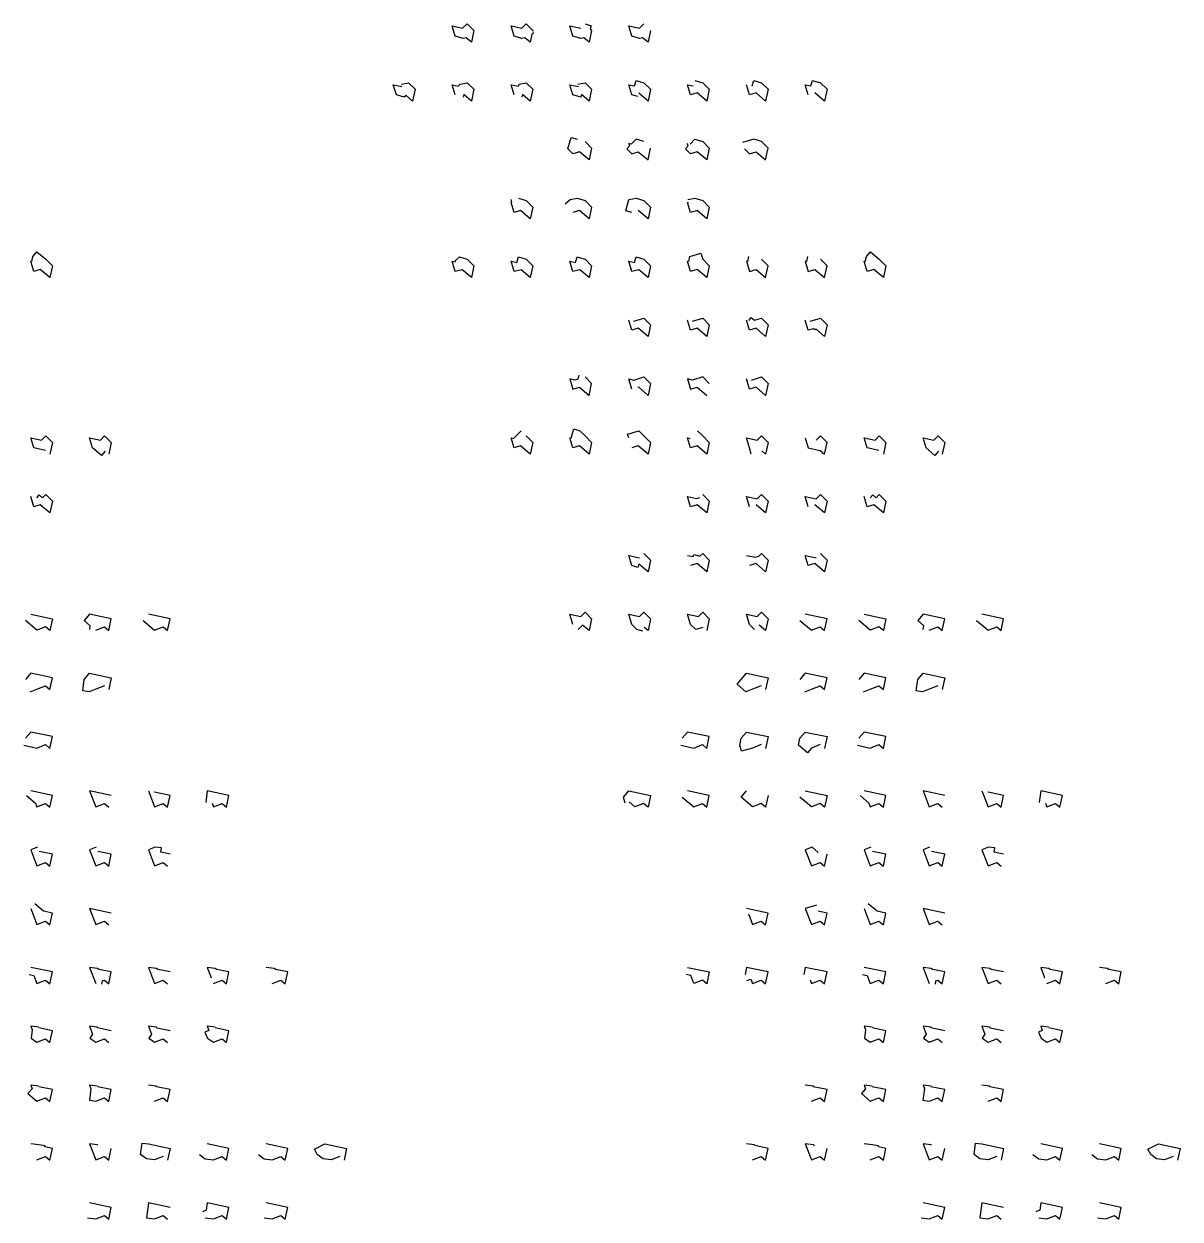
# Model space of a CAD drawing. Header units: inches. Extents: x -12292079.407 to -12292079.373, y 116895049.277 to 116895049.734.
# Drawn here: x -12292079.38648 to -12292079.37275, y 116895049.53574 to 116895049.54994 of the extents above; entities that cross this region are included whole.
import ezdxf

# ---------------------------------------------------------------- set-up
doc = ezdxf.new("R2010")
doc.units = ezdxf.units.IN
doc.header["$MEASUREMENT"] = 0

msp = doc.modelspace()

# ---------------------------------------------------------------- linework, layer by layer
at = {"color": 221}
msp.add_lwpolyline([(-12292079.381275, 116895049.549892), (-12292079.381218, 116895049.549941), (-12292079.38114, 116895049.549863), (-12292079.381169, 116895049.549723), (-12292079.381233, 116895049.549777), (-12292079.381269, 116895049.549769), (-12292079.381362, 116895049.549797), (-12292079.381398, 116895049.549917), (-12292079.381275, 116895049.549892)], dxfattribs=at)
at = {"color": 222}
msp.add_lwpolyline([(-12292079.380429, 116895049.549836), (-12292079.38045, 116895049.549818), (-12292079.38047, 116895049.549723), (-12292079.380534, 116895049.549777), (-12292079.38057, 116895049.549769), (-12292079.380663, 116895049.549797), (-12292079.380699, 116895049.549917), (-12292079.38057, 116895049.54989), (-12292079.380519, 116895049.549941), (-12292079.380441, 116895049.549863), (-12292079.380443, 116895049.549852)], close=True, dxfattribs=at)
at = {"color": 223}
msp.add_lwpolyline([(-12292079.37982, 116895049.549941), (-12292079.379748, 116895049.54992), (-12292079.37976, 116895049.549881), (-12292079.379742, 116895049.549863), (-12292079.379771, 116895049.549723), (-12292079.379835, 116895049.549777), (-12292079.379871, 116895049.549769), (-12292079.379964, 116895049.549797), (-12292079.38, 116895049.549917), (-12292079.379871, 116895049.54989)], close=True, dxfattribs=at)
at = {"color": 101}
msp.add_lwpolyline([(-12292079.379043, 116895049.549863), (-12292079.379072, 116895049.549723), (-12292079.379136, 116895049.549777), (-12292079.379172, 116895049.549769), (-12292079.379265, 116895049.549797), (-12292079.379301, 116895049.549917), (-12292079.379172, 116895049.54989), (-12292079.379121, 116895049.549941)], close=True, dxfattribs=at)
at = {"color": 224}
msp.add_lwpolyline([(-12292079.382, 116895049.549224), (-12292079.381917, 116895049.549242), (-12292079.381839, 116895049.549164), (-12292079.381868, 116895049.549024), (-12292079.381945, 116895049.54909), (-12292079.381968, 116895049.549071), (-12292079.382061, 116895049.549098), (-12292079.382097, 116895049.549218), (-12292079.381995, 116895049.549197)], close=True, dxfattribs=at)
at = {"color": 225}
msp.add_lwpolyline([(-12292079.381362, 116895049.549098), (-12292079.381398, 116895049.549218), (-12292079.381326, 116895049.549203), (-12292079.381302, 116895049.549224), (-12292079.381218, 116895049.549242), (-12292079.38114, 116895049.549164), (-12292079.381169, 116895049.549024), (-12292079.38126, 116895049.549101), (-12292079.381269, 116895049.549071)], close=True, dxfattribs=at)
at = {"color": 226}
msp.add_lwpolyline([(-12292079.380663, 116895049.549098), (-12292079.380699, 116895049.549218), (-12292079.38061, 116895049.5492), (-12292079.380603, 116895049.549224), (-12292079.380519, 116895049.549242), (-12292079.380441, 116895049.549164), (-12292079.38047, 116895049.549024), (-12292079.380561, 116895049.549101), (-12292079.38057, 116895049.549071)], close=True, dxfattribs=at)
at = {"color": 100}
msp.add_lwpolyline([(-12292079.379904, 116895049.549224), (-12292079.37982, 116895049.549242), (-12292079.379742, 116895049.549164), (-12292079.379771, 116895049.549024), (-12292079.379862, 116895049.549101), (-12292079.379871, 116895049.549071), (-12292079.379964, 116895049.549098), (-12292079.38, 116895049.549218), (-12292079.379898, 116895049.549197)], close=True, dxfattribs=at)
at = {"color": 227}
msp.add_lwpolyline([(-12292079.379193, 116895049.549077), (-12292079.379265, 116895049.549098), (-12292079.379301, 116895049.549218), (-12292079.379234, 116895049.549204), (-12292079.379214, 116895049.549269), (-12292079.379121, 116895049.549242), (-12292079.379043, 116895049.549164), (-12292079.379072, 116895049.549024), (-12292079.379181, 116895049.549117)], close=True, dxfattribs=at)
at = {"color": 42}
for points in [[(-12292079.378515, 116895049.549269), (-12292079.378422, 116895049.549242), (-12292079.378344, 116895049.549164), (-12292079.378373, 116895049.549024), (-12292079.378488, 116895049.549121), (-12292079.378566, 116895049.549098), (-12292079.378602, 116895049.549218), (-12292079.378535, 116895049.549204)], [(-12292079.377836, 116895049.549204), (-12292079.377816, 116895049.549269), (-12292079.377723, 116895049.549242), (-12292079.377645, 116895049.549164), (-12292079.377675, 116895049.549024), (-12292079.377789, 116895049.549121), (-12292079.377867, 116895049.549098), (-12292079.377903, 116895049.549218)], [(-12292079.377168, 116895049.549098), (-12292079.377204, 116895049.549218), (-12292079.377137, 116895049.549204), (-12292079.377118, 116895049.549269), (-12292079.377024, 116895049.549242), (-12292079.376946, 116895049.549164), (-12292079.376976, 116895049.549024), (-12292079.37709, 116895049.549121)]]:
    msp.add_lwpolyline(points, close=True, dxfattribs=at)
at = {"color": 228}
msp.add_lwpolyline([(-12292079.37982, 116895049.548543), (-12292079.379742, 116895049.548465), (-12292079.379771, 116895049.548325), (-12292079.379886, 116895049.548422), (-12292079.379964, 116895049.548399), (-12292079.380024, 116895049.548459), (-12292079.379985, 116895049.548592), (-12292079.379913, 116895049.54857)], close=True, dxfattribs=at)
at = {"color": 99}
for points in [[(-12292079.379121, 116895049.548543), (-12292079.379214, 116895049.54857), (-12292079.379271, 116895049.548513), (-12292079.379301, 116895049.548519), (-12292079.379293, 116895049.548492), (-12292079.379325, 116895049.548459), (-12292079.379265, 116895049.548399), (-12292079.379187, 116895049.548422), (-12292079.379072, 116895049.548325), (-12292079.379043, 116895049.548465)], [(-12292079.378573, 116895049.548513), (-12292079.378515, 116895049.54857), (-12292079.378422, 116895049.548543), (-12292079.378344, 116895049.548465), (-12292079.378373, 116895049.548325), (-12292079.378488, 116895049.548422), (-12292079.378566, 116895049.548399), (-12292079.378626, 116895049.548459), (-12292079.378594, 116895049.548492), (-12292079.378602, 116895049.548519)]]:
    msp.add_lwpolyline(points, close=True, dxfattribs=at)
at = {"color": 229}
msp.add_lwpolyline([(-12292079.377927, 116895049.548459), (-12292079.377867, 116895049.548399), (-12292079.377789, 116895049.548422), (-12292079.377675, 116895049.548325), (-12292079.377645, 116895049.548465), (-12292079.377723, 116895049.548543), (-12292079.377816, 116895049.54857), (-12292079.377949, 116895049.548531)], close=True, dxfattribs=at)
at = {"color": 98}
for points in [[(-12292079.380612, 116895049.547872), (-12292079.380519, 116895049.547844), (-12292079.380441, 116895049.547766), (-12292079.38047, 116895049.547626), (-12292079.380585, 116895049.547723), (-12292079.380663, 116895049.5477), (-12292079.380699, 116895049.54782), (-12292079.380688, 116895049.547818), (-12292079.380696, 116895049.547854)], [(-12292079.378599, 116895049.547854), (-12292079.378515, 116895049.547872), (-12292079.378422, 116895049.547844), (-12292079.378344, 116895049.547766), (-12292079.378373, 116895049.547626), (-12292079.378488, 116895049.547723), (-12292079.378566, 116895049.5477), (-12292079.378602, 116895049.54782), (-12292079.378591, 116895049.547818)]]:
    msp.add_lwpolyline(points, close=True, dxfattribs=at)
at = {"color": 230}
msp.add_lwpolyline([(-12292079.380054, 116895049.547805), (-12292079.379997, 116895049.547854), (-12292079.379913, 116895049.547872), (-12292079.37982, 116895049.547844), (-12292079.379742, 116895049.547766), (-12292079.379771, 116895049.547626), (-12292079.379886, 116895049.547723), (-12292079.379964, 116895049.5477)], close=True, dxfattribs=at)
at = {"color": 231}
msp.add_lwpolyline([(-12292079.379265, 116895049.5477), (-12292079.379337, 116895049.547721), (-12292079.379298, 116895049.547854), (-12292079.379214, 116895049.547872), (-12292079.379121, 116895049.547844), (-12292079.379043, 116895049.547766), (-12292079.379072, 116895049.547626), (-12292079.379187, 116895049.547723)], close=True, dxfattribs=at)
for points in [[(-12292079.386391, 116895049.547119), (-12292079.386378, 116895049.547178), (-12292079.38633, 116895049.547235), (-12292079.386224, 116895049.547145), (-12292079.386146, 116895049.547067), (-12292079.386176, 116895049.546927), (-12292079.38629, 116895049.547024), (-12292079.386368, 116895049.547001), (-12292079.386404, 116895049.547121)], [(-12292079.386228, 116895049.544875), (-12292079.386368, 116895049.544904), (-12292079.386404, 116895049.545025), (-12292079.386275, 116895049.544998), (-12292079.386224, 116895049.545048), (-12292079.386146, 116895049.54497), (-12292079.386176, 116895049.544831)], [(-12292079.38552, 116895049.544867), (-12292079.385564, 116895049.544815), (-12292079.385669, 116895049.544904), (-12292079.385705, 116895049.545025), (-12292079.385576, 116895049.544998), (-12292079.385526, 116895049.545048), (-12292079.385447, 116895049.54497), (-12292079.385477, 116895049.544831)], [(-12292079.386332, 116895049.544311), (-12292079.386302, 116895049.544346), (-12292079.386262, 116895049.544312), (-12292079.386224, 116895049.54435), (-12292079.386146, 116895049.544272), (-12292079.386176, 116895049.544132), (-12292079.38629, 116895049.544229), (-12292079.386368, 116895049.544205), (-12292079.386404, 116895049.544326)], [(-12292079.386404, 116895049.542928), (-12292079.386146, 116895049.542874), (-12292079.386176, 116895049.542734), (-12292079.386228, 116895049.542778), (-12292079.386331, 116895049.542738), (-12292079.386467, 116895049.542854)], [(-12292079.385632, 116895049.542738), (-12292079.385529, 116895049.542778), (-12292079.385477, 116895049.542734), (-12292079.385447, 116895049.542874), (-12292079.385705, 116895049.542928), (-12292079.385768, 116895049.542854), (-12292079.3857, 116895049.542796), (-12292079.385706, 116895049.542748)], [(-12292079.385069, 116895049.542854), (-12292079.384933, 116895049.542738), (-12292079.38483, 116895049.542778), (-12292079.384778, 116895049.542734), (-12292079.384748, 116895049.542874), (-12292079.385006, 116895049.542928)], [(-12292079.38641, 116895049.542008), (-12292079.386331, 116895049.542039), (-12292079.386228, 116895049.542079), (-12292079.386176, 116895049.542035), (-12292079.386146, 116895049.542175), (-12292079.386404, 116895049.542229), (-12292079.386467, 116895049.542155)], [(-12292079.385529, 116895049.542079), (-12292079.385632, 116895049.542039), (-12292079.385711, 116895049.542008), (-12292079.385786, 116895049.542018), (-12292079.385768, 116895049.542155), (-12292079.385705, 116895049.542229), (-12292079.385447, 116895049.542175), (-12292079.385477, 116895049.542035)], [(-12292079.386484, 116895049.541372), (-12292079.386331, 116895049.54134), (-12292079.386228, 116895049.54138), (-12292079.386176, 116895049.541336), (-12292079.386146, 116895049.541476), (-12292079.386404, 116895049.54153), (-12292079.386467, 116895049.541456)], [(-12292079.386453, 116895049.540774), (-12292079.386347, 116895049.540684), (-12292079.386331, 116895049.540641), (-12292079.386228, 116895049.540681), (-12292079.386176, 116895049.540637), (-12292079.386146, 116895049.540777), (-12292079.386404, 116895049.540831)], [(-12292079.385447, 116895049.540777), (-12292079.385705, 116895049.540831), (-12292079.385632, 116895049.540641), (-12292079.385529, 116895049.540681), (-12292079.385477, 116895049.540637)], [(-12292079.385006, 116895049.540831), (-12292079.384933, 116895049.540641), (-12292079.38483, 116895049.540681), (-12292079.384778, 116895049.540637), (-12292079.384748, 116895049.540777), (-12292079.384933, 116895049.540816), (-12292079.384932, 116895049.540821)], [(-12292079.38425, 116895049.540684), (-12292079.384234, 116895049.540641), (-12292079.384131, 116895049.540681), (-12292079.384079, 116895049.540637), (-12292079.384049, 116895049.540777), (-12292079.384307, 116895049.540831), (-12292079.384325, 116895049.540694)], [(-12292079.386324, 116895049.540163), (-12292079.386404, 116895049.540132), (-12292079.386331, 116895049.539942), (-12292079.386228, 116895049.539982), (-12292079.386176, 116895049.539938), (-12292079.386146, 116895049.540078), (-12292079.386304, 116895049.540111)], [(-12292079.385626, 116895049.540163), (-12292079.385705, 116895049.540132), (-12292079.385632, 116895049.539942), (-12292079.385529, 116895049.539982), (-12292079.385477, 116895049.539938), (-12292079.385447, 116895049.540078), (-12292079.385605, 116895049.540111)], [(-12292079.384748, 116895049.540078), (-12292079.384859, 116895049.540101), (-12292079.384852, 116895049.540153), (-12292079.384927, 116895049.540163), (-12292079.385006, 116895049.540132), (-12292079.384933, 116895049.539942), (-12292079.38483, 116895049.539982), (-12292079.384778, 116895049.539938)], [(-12292079.386404, 116895049.539433), (-12292079.386331, 116895049.539243), (-12292079.386228, 116895049.539283), (-12292079.386176, 116895049.539239), (-12292079.386146, 116895049.539379), (-12292079.38625, 116895049.539401), (-12292079.386355, 116895049.53949)], [(-12292079.385447, 116895049.539379), (-12292079.385705, 116895049.539433), (-12292079.385632, 116895049.539243), (-12292079.385529, 116895049.539283), (-12292079.385477, 116895049.539239)], [(-12292079.386422, 116895049.538651), (-12292079.386367, 116895049.538639), (-12292079.386331, 116895049.538544), (-12292079.386228, 116895049.538584), (-12292079.386176, 116895049.53854), (-12292079.386146, 116895049.53868), (-12292079.386404, 116895049.538734)], [(-12292079.385557, 116895049.538535), (-12292079.385552, 116895049.538575), (-12292079.385529, 116895049.538584), (-12292079.385477, 116895049.53854), (-12292079.385447, 116895049.53868), (-12292079.385593, 116895049.538711), (-12292079.385609, 116895049.538722), (-12292079.385705, 116895049.538734), (-12292079.385632, 116895049.538544)], [(-12292079.384748, 116895049.53868), (-12292079.384895, 116895049.538711), (-12292079.38491, 116895049.538722), (-12292079.385006, 116895049.538734), (-12292079.384933, 116895049.538544), (-12292079.38483, 116895049.538584), (-12292079.384778, 116895049.53854)], [(-12292079.384234, 116895049.538544), (-12292079.384131, 116895049.538584), (-12292079.384079, 116895049.53854), (-12292079.384049, 116895049.53868), (-12292079.384196, 116895049.538711), (-12292079.384211, 116895049.538722), (-12292079.384307, 116895049.538734), (-12292079.384261, 116895049.538615), (-12292079.384266, 116895049.538612)], [(-12292079.383535, 116895049.538544), (-12292079.383432, 116895049.538584), (-12292079.38338, 116895049.53854), (-12292079.38335, 116895049.53868), (-12292079.383497, 116895049.538711), (-12292079.383512, 116895049.538722), (-12292079.383608, 116895049.538734)], [(-12292079.386308, 116895049.538023), (-12292079.386404, 116895049.538035), (-12292079.386387, 116895049.537992), (-12292079.3864, 116895049.537895), (-12292079.386331, 116895049.537846), (-12292079.386228, 116895049.537885), (-12292079.386176, 116895049.537841), (-12292079.386146, 116895049.537981), (-12292079.386309, 116895049.538015)], [(-12292079.385447, 116895049.537981), (-12292079.38561, 116895049.538015), (-12292079.385609, 116895049.538023), (-12292079.385705, 116895049.538035), (-12292079.385668, 116895049.53794), (-12292079.385701, 116895049.537895), (-12292079.385632, 116895049.537846), (-12292079.385529, 116895049.537885), (-12292079.385477, 116895049.537841)], [(-12292079.384748, 116895049.537981), (-12292079.384906, 116895049.538014), (-12292079.38491, 116895049.538023), (-12292079.385006, 116895049.538035), (-12292079.384969, 116895049.53794), (-12292079.385002, 116895049.537895), (-12292079.384933, 116895049.537846), (-12292079.38483, 116895049.537885), (-12292079.384778, 116895049.537841)], [(-12292079.384211, 116895049.538023), (-12292079.384307, 116895049.538035), (-12292079.384288, 116895049.537986), (-12292079.384335, 116895049.537963), (-12292079.384303, 116895049.537895), (-12292079.384234, 116895049.537846), (-12292079.384131, 116895049.537885), (-12292079.384079, 116895049.537841), (-12292079.384049, 116895049.537981), (-12292079.384212, 116895049.538015)], [(-12292079.386308, 116895049.537324), (-12292079.386404, 116895049.537336), (-12292079.386387, 116895049.537293), (-12292079.386436, 116895049.537236), (-12292079.386331, 116895049.537147), (-12292079.386228, 116895049.537186), (-12292079.386176, 116895049.537142), (-12292079.386146, 116895049.537282), (-12292079.386309, 116895049.537316)], [(-12292079.385609, 116895049.537324), (-12292079.385705, 116895049.537336), (-12292079.385688, 116895049.537293), (-12292079.385706, 116895049.537156), (-12292079.385632, 116895049.537147), (-12292079.385529, 116895049.537186), (-12292079.385477, 116895049.537142), (-12292079.385447, 116895049.537282), (-12292079.38561, 116895049.537316)], [(-12292079.384933, 116895049.537147), (-12292079.38483, 116895049.537186), (-12292079.384778, 116895049.537142), (-12292079.384748, 116895049.537282), (-12292079.384911, 116895049.537316), (-12292079.38491, 116895049.537324), (-12292079.385006, 116895049.537336)], [(-12292079.38483, 116895049.536488), (-12292079.384933, 116895049.536448), (-12292079.385029, 116895049.53646), (-12292079.385098, 116895049.53651), (-12292079.385081, 116895049.536647), (-12292079.385006, 116895049.536637), (-12292079.384748, 116895049.536583), (-12292079.384778, 116895049.536443)], [(-12292079.386331, 116895049.536448), (-12292079.386228, 116895049.536488), (-12292079.386176, 116895049.536443), (-12292079.386146, 116895049.536583), (-12292079.386235, 116895049.536602), (-12292079.386233, 116895049.536615), (-12292079.386308, 116895049.536625), (-12292079.386404, 116895049.536637)], [(-12292079.385605, 116895049.536617), (-12292079.385609, 116895049.536625), (-12292079.385705, 116895049.536637), (-12292079.385632, 116895049.536448), (-12292079.385529, 116895049.536488), (-12292079.385477, 116895049.536443), (-12292079.385447, 116895049.536583)], [(-12292079.384399, 116895049.53651), (-12292079.38433, 116895049.53646), (-12292079.384234, 116895049.536448), (-12292079.384131, 116895049.536488), (-12292079.384079, 116895049.536443), (-12292079.384049, 116895049.536583), (-12292079.384307, 116895049.536637)], [(-12292079.3837, 116895049.53651), (-12292079.383631, 116895049.53646), (-12292079.383535, 116895049.536448), (-12292079.383432, 116895049.536488), (-12292079.38338, 116895049.536443), (-12292079.38335, 116895049.536583), (-12292079.383608, 116895049.536637)], [(-12292079.382733, 116895049.536488), (-12292079.382836, 116895049.536448), (-12292079.382932, 116895049.53646), (-12292079.383001, 116895049.53651), (-12292079.383034, 116895049.536577), (-12292079.382909, 116895049.536637), (-12292079.382652, 116895049.536583), (-12292079.382681, 116895049.536443)], [(-12292079.385728, 116895049.535761), (-12292079.385632, 116895049.535749), (-12292079.385529, 116895049.535789), (-12292079.385477, 116895049.535744), (-12292079.385447, 116895049.535884), (-12292079.385705, 116895049.535939)], [(-12292079.384748, 116895049.535884), (-12292079.385006, 116895049.535939), (-12292079.385029, 116895049.535761), (-12292079.384933, 116895049.535749), (-12292079.38483, 116895049.535789), (-12292079.384778, 116895049.535744)], [(-12292079.38433, 116895049.535761), (-12292079.384234, 116895049.535749), (-12292079.384131, 116895049.535789), (-12292079.384079, 116895049.535744), (-12292079.384049, 116895049.535884), (-12292079.384307, 116895049.535939), (-12292079.384319, 116895049.53585), (-12292079.384363, 116895049.535829)], [(-12292079.383631, 116895049.535761), (-12292079.383535, 116895049.535749), (-12292079.383432, 116895049.535789), (-12292079.38338, 116895049.535744), (-12292079.38335, 116895049.535884), (-12292079.383608, 116895049.535939)]]:
    msp.add_lwpolyline(points, close=True)
at = {"color": 232}
msp.add_lwpolyline([(-12292079.381278, 116895049.547019), (-12292079.381362, 116895049.547001), (-12292079.381398, 116895049.547121), (-12292079.381359, 116895049.547113), (-12292079.381368, 116895049.547124), (-12292079.381311, 116895049.547173), (-12292079.381218, 116895049.547145), (-12292079.38114, 116895049.547067), (-12292079.381169, 116895049.546927), (-12292079.381278, 116895049.54702)], dxfattribs=at)
at = {"color": 97}
for points in [[(-12292079.380579, 116895049.547019), (-12292079.380663, 116895049.547001), (-12292079.380699, 116895049.547121), (-12292079.380631, 116895049.547107), (-12292079.380612, 116895049.547173), (-12292079.380519, 116895049.547145), (-12292079.380441, 116895049.547067), (-12292079.38047, 116895049.546927), (-12292079.380579, 116895049.54702)], [(-12292079.37988, 116895049.547019), (-12292079.379964, 116895049.547001), (-12292079.38, 116895049.547121), (-12292079.379933, 116895049.547107), (-12292079.379913, 116895049.547173), (-12292079.37982, 116895049.547145), (-12292079.379742, 116895049.547067), (-12292079.379771, 116895049.546927), (-12292079.37988, 116895049.54702)], [(-12292079.379181, 116895049.547019), (-12292079.379265, 116895049.547001), (-12292079.379301, 116895049.547121), (-12292079.379234, 116895049.547107), (-12292079.379214, 116895049.547173), (-12292079.379121, 116895049.547145), (-12292079.379043, 116895049.547067), (-12292079.379072, 116895049.546927), (-12292079.379181, 116895049.54702)]]:
    msp.add_lwpolyline(points, dxfattribs=at)
at = {"color": 233}
msp.add_lwpolyline([(-12292079.378589, 116895049.547119), (-12292079.378576, 116895049.547178), (-12292079.378444, 116895049.547217), (-12292079.378422, 116895049.547145), (-12292079.378344, 116895049.547067), (-12292079.378373, 116895049.546927), (-12292079.378488, 116895049.547024), (-12292079.378566, 116895049.547001), (-12292079.378602, 116895049.547121)], close=True, dxfattribs=at)
at = {"color": 96}
for points in [[(-12292079.377877, 116895049.547178), (-12292079.37789, 116895049.547119), (-12292079.377903, 116895049.547121), (-12292079.377867, 116895049.547001), (-12292079.377789, 116895049.547024), (-12292079.377675, 116895049.546927), (-12292079.377645, 116895049.547067), (-12292079.377723, 116895049.547145)], [(-12292079.377178, 116895049.547178), (-12292079.377191, 116895049.547119), (-12292079.377204, 116895049.547121), (-12292079.377168, 116895049.547001), (-12292079.37709, 116895049.547024), (-12292079.376976, 116895049.546927), (-12292079.376946, 116895049.547067), (-12292079.377024, 116895049.547145)]]:
    msp.add_lwpolyline(points, close=True, dxfattribs=at)
at = {"color": 234}
msp.add_lwpolyline([(-12292079.376492, 116895049.547119), (-12292079.376479, 116895049.547178), (-12292079.376431, 116895049.547235), (-12292079.376325, 116895049.547145), (-12292079.376247, 116895049.547067), (-12292079.376277, 116895049.546927), (-12292079.376391, 116895049.547024), (-12292079.376469, 116895049.547001), (-12292079.376505, 116895049.547121)], close=True, dxfattribs=at)
at = {"color": 43}
for points in [[(-12292079.379242, 116895049.54641), (-12292079.379121, 116895049.546446), (-12292079.379043, 116895049.546368), (-12292079.379072, 116895049.546228), (-12292079.379187, 116895049.546326), (-12292079.379265, 116895049.546302), (-12292079.379301, 116895049.546423)], [(-12292079.378543, 116895049.54641), (-12292079.378422, 116895049.546446), (-12292079.378344, 116895049.546368), (-12292079.378373, 116895049.546228), (-12292079.378488, 116895049.546326), (-12292079.378566, 116895049.546302), (-12292079.378602, 116895049.546423)], [(-12292079.378344, 116895049.545669), (-12292079.378422, 116895049.545747), (-12292079.378543, 116895049.545711), (-12292079.378602, 116895049.545724), (-12292079.378566, 116895049.545603), (-12292079.378488, 116895049.545627), (-12292079.378373, 116895049.545529)], [(-12292079.377844, 116895049.545711), (-12292079.377723, 116895049.545747), (-12292079.377645, 116895049.545669), (-12292079.377675, 116895049.545529), (-12292079.377789, 116895049.545627), (-12292079.377867, 116895049.545603), (-12292079.377903, 116895049.545724)]]:
    msp.add_lwpolyline(points, close=True, dxfattribs=at)
at = {"color": 235}
msp.add_lwpolyline([(-12292079.377876, 116895049.546417), (-12292079.377846, 116895049.546452), (-12292079.377809, 116895049.546421), (-12292079.377723, 116895049.546446), (-12292079.377645, 116895049.546368), (-12292079.377675, 116895049.546228), (-12292079.377789, 116895049.546326), (-12292079.377867, 116895049.546302), (-12292079.377903, 116895049.546423)], close=True, dxfattribs=at)
at = {"color": 236}
msp.add_lwpolyline([(-12292079.377145, 116895049.54641), (-12292079.377024, 116895049.546446), (-12292079.376946, 116895049.546368), (-12292079.376976, 116895049.546228), (-12292079.37708, 116895049.546318), (-12292079.377091, 116895049.546306), (-12292079.377108, 116895049.54632), (-12292079.377168, 116895049.546302), (-12292079.377204, 116895049.546423)], close=True, dxfattribs=at)
at = {"color": 237}
msp.add_lwpolyline([(-12292079.379892, 116895049.545769), (-12292079.379906, 116895049.545722), (-12292079.379941, 116895049.545711), (-12292079.38, 116895049.545724), (-12292079.379964, 116895049.545603), (-12292079.379886, 116895049.545627), (-12292079.379771, 116895049.545529), (-12292079.379742, 116895049.545669), (-12292079.37982, 116895049.545747)], close=True, dxfattribs=at)
at = {"color": 238}
msp.add_lwpolyline([(-12292079.379265, 116895049.545603), (-12292079.379301, 116895049.545724), (-12292079.379242, 116895049.545711), (-12292079.379121, 116895049.545747), (-12292079.379043, 116895049.545669), (-12292079.379072, 116895049.545529), (-12292079.379179, 116895049.545621), (-12292079.379193, 116895049.545625)], close=True, dxfattribs=at)
at = {"color": 95}
for points in [[(-12292079.380519, 116895049.545048), (-12292079.380441, 116895049.54497), (-12292079.38047, 116895049.544831), (-12292079.380585, 116895049.544928), (-12292079.380663, 116895049.544904), (-12292079.380699, 116895049.545025), (-12292079.380669, 116895049.545018), (-12292079.38058, 116895049.545109)], [(-12292079.378483, 116895049.545109), (-12292079.378422, 116895049.545048), (-12292079.378344, 116895049.54497), (-12292079.378373, 116895049.544831), (-12292079.378488, 116895049.544928), (-12292079.378566, 116895049.544904), (-12292079.378602, 116895049.545025), (-12292079.378573, 116895049.545018)]]:
    msp.add_lwpolyline(points, close=True, dxfattribs=at)
at = {"color": 239}
msp.add_lwpolyline([(-12292079.379984, 116895049.545022), (-12292079.379953, 116895049.54513), (-12292079.379881, 116895049.545109), (-12292079.37982, 116895049.545048), (-12292079.379742, 116895049.54497), (-12292079.379771, 116895049.544831), (-12292079.379886, 116895049.544928), (-12292079.379964, 116895049.544904), (-12292079.38, 116895049.545025)], close=True, dxfattribs=at)
at = {"color": 240}
msp.add_lwpolyline([(-12292079.379301, 116895049.545025), (-12292079.379314, 116895049.545069), (-12292079.379182, 116895049.545109), (-12292079.379121, 116895049.545048), (-12292079.379043, 116895049.54497), (-12292079.379072, 116895049.544831), (-12292079.379187, 116895049.544928), (-12292079.379265, 116895049.544904)], close=True, dxfattribs=at)
at = {"color": 241}
msp.add_lwpolyline([(-12292079.377846, 116895049.544832), (-12292079.377867, 116895049.544904), (-12292079.377903, 116895049.545025), (-12292079.377774, 116895049.544998), (-12292079.377723, 116895049.545048), (-12292079.377645, 116895049.54497), (-12292079.377675, 116895049.544831), (-12292079.377721, 116895049.54487)], close=True, dxfattribs=at)
at = {"color": 94}
for points in [[(-12292079.377204, 116895049.545025), (-12292079.377168, 116895049.544904), (-12292079.377028, 116895049.544875), (-12292079.376976, 116895049.544831), (-12292079.376946, 116895049.54497), (-12292079.377024, 116895049.545048), (-12292079.377075, 116895049.544998)], [(-12292079.376329, 116895049.544875), (-12292079.376469, 116895049.544904), (-12292079.376505, 116895049.545025), (-12292079.376376, 116895049.544998), (-12292079.376325, 116895049.545048), (-12292079.376247, 116895049.54497), (-12292079.376277, 116895049.544831)]]:
    msp.add_lwpolyline(points, close=True, dxfattribs=at)
at = {"color": 242}
msp.add_lwpolyline([(-12292079.375621, 116895049.544867), (-12292079.375665, 116895049.544815), (-12292079.37577, 116895049.544904), (-12292079.375806, 116895049.545025), (-12292079.375677, 116895049.544998), (-12292079.375627, 116895049.545048), (-12292079.375548, 116895049.54497), (-12292079.375578, 116895049.544831)], close=True, dxfattribs=at)
at = {"color": 243}
msp.add_lwpolyline([(-12292079.378422, 116895049.54435), (-12292079.378344, 116895049.544272), (-12292079.378373, 116895049.544132), (-12292079.378488, 116895049.544229), (-12292079.378566, 116895049.544205), (-12292079.378602, 116895049.544326), (-12292079.378498, 116895049.544304), (-12292079.378455, 116895049.544317)], close=True, dxfattribs=at)
at = {"color": 9}
for points in [[(-12292079.377867, 116895049.544205), (-12292079.377903, 116895049.544326), (-12292079.377774, 116895049.544299), (-12292079.377723, 116895049.54435), (-12292079.377645, 116895049.544272), (-12292079.377675, 116895049.544132), (-12292079.377789, 116895049.544229)], [(-12292079.377168, 116895049.544205), (-12292079.377204, 116895049.544326), (-12292079.377075, 116895049.544299), (-12292079.377024, 116895049.54435), (-12292079.376946, 116895049.544272), (-12292079.376976, 116895049.544132), (-12292079.37709, 116895049.544229)], [(-12292079.377024, 116895049.543651), (-12292079.376946, 116895049.543573), (-12292079.376976, 116895049.543433), (-12292079.37709, 116895049.54353), (-12292079.377168, 116895049.543506), (-12292079.377204, 116895049.543627), (-12292079.377075, 116895049.5436)], [(-12292079.377899, 116895049.538579), (-12292079.377849, 116895049.538594), (-12292079.37783, 116895049.538544), (-12292079.377727, 116895049.538584), (-12292079.377675, 116895049.53854), (-12292079.377645, 116895049.53868), (-12292079.377903, 116895049.538734), (-12292079.37792, 116895049.538651)]]:
    msp.add_lwpolyline(points, close=True, dxfattribs=at)
at = {"color": 244}
msp.add_lwpolyline([(-12292079.376433, 116895049.544311), (-12292079.376403, 116895049.544346), (-12292079.376363, 116895049.544312), (-12292079.376325, 116895049.54435), (-12292079.376247, 116895049.544272), (-12292079.376277, 116895049.544132), (-12292079.376391, 116895049.544229), (-12292079.376469, 116895049.544205), (-12292079.376505, 116895049.544326)], close=True, dxfattribs=at)
at = {"color": 245}
msp.add_lwpolyline([(-12292079.379121, 116895049.543651), (-12292079.379043, 116895049.543573), (-12292079.379072, 116895049.543433), (-12292079.379181, 116895049.543525), (-12292079.379193, 116895049.543485), (-12292079.379265, 116895049.543506), (-12292079.379301, 116895049.543627), (-12292079.379172, 116895049.5436)], close=True, dxfattribs=at)
at = {"color": 246}
msp.add_lwpolyline([(-12292079.378602, 116895049.543627), (-12292079.378535, 116895049.543613), (-12292079.378527, 116895049.543639), (-12292079.378455, 116895049.543618), (-12292079.378422, 116895049.543651), (-12292079.378344, 116895049.543573), (-12292079.378373, 116895049.543433), (-12292079.378488, 116895049.54353), (-12292079.378566, 116895049.543506)], close=True, dxfattribs=at)
at = {"color": 247}
msp.add_lwpolyline([(-12292079.377903, 116895049.543627), (-12292079.377799, 116895049.543605), (-12292079.377756, 116895049.543618), (-12292079.377723, 116895049.543651), (-12292079.377645, 116895049.543573), (-12292079.377675, 116895049.543433), (-12292079.377789, 116895049.54353), (-12292079.377867, 116895049.543506)], close=True, dxfattribs=at)
at = {"color": 93}
for points in [[(-12292079.379964, 116895049.542807), (-12292079.38, 116895049.542928), (-12292079.379871, 116895049.542901), (-12292079.37982, 116895049.542952), (-12292079.379742, 116895049.542874), (-12292079.379771, 116895049.542734), (-12292079.37985, 116895049.542801), (-12292079.379903, 116895049.542747)], [(-12292079.377807, 116895049.542747), (-12292079.377867, 116895049.542807), (-12292079.377903, 116895049.542928), (-12292079.377774, 116895049.542901), (-12292079.377723, 116895049.542952), (-12292079.377645, 116895049.542874), (-12292079.377675, 116895049.542734), (-12292079.377753, 116895049.542801)]]:
    msp.add_lwpolyline(points, close=True, dxfattribs=at)
at = {"color": 248}
msp.add_lwpolyline([(-12292079.379133, 116895049.542726), (-12292079.379204, 116895049.542747), (-12292079.379265, 116895049.542807), (-12292079.379301, 116895049.542928), (-12292079.379172, 116895049.542901), (-12292079.379121, 116895049.542952), (-12292079.379043, 116895049.542874), (-12292079.379072, 116895049.542734), (-12292079.379119, 116895049.542773)], close=True, dxfattribs=at)
at = {"color": 249}
msp.add_lwpolyline([(-12292079.37842, 116895049.542773), (-12292079.378506, 116895049.542747), (-12292079.378566, 116895049.542807), (-12292079.378602, 116895049.542928), (-12292079.378473, 116895049.542901), (-12292079.378422, 116895049.542952), (-12292079.378344, 116895049.542874), (-12292079.378373, 116895049.542734)], close=True, dxfattribs=at)
at = {"color": 44}
for points in [[(-12292079.377267, 116895049.542854), (-12292079.377131, 116895049.542738), (-12292079.377028, 116895049.542778), (-12292079.376976, 116895049.542734), (-12292079.376946, 116895049.542874), (-12292079.377204, 116895049.542928)], [(-12292079.376505, 116895049.542928), (-12292079.376247, 116895049.542874), (-12292079.376277, 116895049.542734), (-12292079.376329, 116895049.542778), (-12292079.376432, 116895049.542738), (-12292079.376568, 116895049.542854)], [(-12292079.37517, 116895049.542854), (-12292079.375034, 116895049.542738), (-12292079.374931, 116895049.542778), (-12292079.374879, 116895049.542734), (-12292079.374849, 116895049.542874), (-12292079.375107, 116895049.542928)], [(-12292079.378665, 116895049.540757), (-12292079.378528, 116895049.540641), (-12292079.378425, 116895049.540681), (-12292079.378373, 116895049.540637), (-12292079.378344, 116895049.540777), (-12292079.378602, 116895049.540831)], [(-12292079.377645, 116895049.540777), (-12292079.377675, 116895049.540637), (-12292079.377727, 116895049.540681), (-12292079.37783, 116895049.540641), (-12292079.377966, 116895049.540757), (-12292079.377903, 116895049.540831)], [(-12292079.377204, 116895049.540831), (-12292079.376946, 116895049.540777), (-12292079.376976, 116895049.540637), (-12292079.377028, 116895049.540681), (-12292079.377131, 116895049.540641), (-12292079.377267, 116895049.540757)]]:
    msp.add_lwpolyline(points, close=True, dxfattribs=at)
at = {"color": 250}
msp.add_lwpolyline([(-12292079.375733, 116895049.542738), (-12292079.37563, 116895049.542778), (-12292079.375578, 116895049.542734), (-12292079.375548, 116895049.542874), (-12292079.375806, 116895049.542928), (-12292079.375869, 116895049.542854), (-12292079.375801, 116895049.542796), (-12292079.375807, 116895049.542748)], close=True, dxfattribs=at)
at = {"color": 251}
msp.add_lwpolyline([(-12292079.377727, 116895049.542079), (-12292079.37783, 116895049.542039), (-12292079.377909, 116895049.542008), (-12292079.378014, 116895049.542098), (-12292079.377966, 116895049.542155), (-12292079.377903, 116895049.542229), (-12292079.377645, 116895049.542175), (-12292079.377675, 116895049.542035)], close=True, dxfattribs=at)
at = {"color": 92}
for points in [[(-12292079.37721, 116895049.542008), (-12292079.377131, 116895049.542039), (-12292079.377028, 116895049.542079), (-12292079.376976, 116895049.542035), (-12292079.376946, 116895049.542175), (-12292079.377204, 116895049.542229), (-12292079.377267, 116895049.542155)], [(-12292079.376511, 116895049.542008), (-12292079.376432, 116895049.542039), (-12292079.376329, 116895049.542079), (-12292079.376277, 116895049.542035), (-12292079.376247, 116895049.542175), (-12292079.376505, 116895049.542229), (-12292079.376568, 116895049.542155)]]:
    msp.add_lwpolyline(points, close=True, dxfattribs=at)
at = {"color": 252}
msp.add_lwpolyline([(-12292079.37563, 116895049.542079), (-12292079.375733, 116895049.542039), (-12292079.375812, 116895049.542008), (-12292079.375887, 116895049.542018), (-12292079.375869, 116895049.542155), (-12292079.375806, 116895049.542229), (-12292079.375548, 116895049.542175), (-12292079.375578, 116895049.542035)], close=True, dxfattribs=at)
at = {"color": 91}
for points in [[(-12292079.378682, 116895049.541372), (-12292079.378528, 116895049.54134), (-12292079.378425, 116895049.54138), (-12292079.378373, 116895049.541336), (-12292079.378344, 116895049.541476), (-12292079.378602, 116895049.54153), (-12292079.378665, 116895049.541456)], [(-12292079.376585, 116895049.541372), (-12292079.376432, 116895049.54134), (-12292079.376329, 116895049.54138), (-12292079.376277, 116895049.541336), (-12292079.376247, 116895049.541476), (-12292079.376505, 116895049.54153), (-12292079.376568, 116895049.541456)]]:
    msp.add_lwpolyline(points, close=True, dxfattribs=at)
at = {"color": 253}
msp.add_lwpolyline([(-12292079.377727, 116895049.54138), (-12292079.37783, 116895049.54134), (-12292079.377962, 116895049.541301), (-12292079.377983, 116895049.541372), (-12292079.377966, 116895049.541456), (-12292079.377903, 116895049.54153), (-12292079.377645, 116895049.541476), (-12292079.377675, 116895049.541336)], close=True, dxfattribs=at)
at = {"color": 254}
msp.add_lwpolyline([(-12292079.377028, 116895049.54138), (-12292079.377131, 116895049.54134), (-12292079.377179, 116895049.541283), (-12292079.377284, 116895049.541372), (-12292079.377267, 116895049.541456), (-12292079.377204, 116895049.54153), (-12292079.376946, 116895049.541476), (-12292079.376976, 116895049.541336)], close=True, dxfattribs=at)
at = {"color": 255}
msp.add_lwpolyline([(-12292079.379342, 116895049.540685), (-12292079.379364, 116895049.540757), (-12292079.379301, 116895049.540831), (-12292079.379043, 116895049.540777), (-12292079.379072, 116895049.540637), (-12292079.379124, 116895049.540681), (-12292079.379227, 116895049.540641), (-12292079.379296, 116895049.540699)], close=True, dxfattribs=at)
at = {"color": 1}
msp.add_lwpolyline([(-12292079.376554, 116895049.540774), (-12292079.376448, 116895049.540684), (-12292079.376432, 116895049.540641), (-12292079.376329, 116895049.540681), (-12292079.376277, 116895049.540637), (-12292079.376247, 116895049.540777), (-12292079.376505, 116895049.540831)], close=True, dxfattribs=at)
at = {"color": 8}
for points in [[(-12292079.375548, 116895049.540777), (-12292079.375806, 116895049.540831), (-12292079.375733, 116895049.540641), (-12292079.37563, 116895049.540681), (-12292079.375578, 116895049.540637)], [(-12292079.376505, 116895049.539433), (-12292079.376432, 116895049.539243), (-12292079.376329, 116895049.539283), (-12292079.376277, 116895049.539239), (-12292079.376247, 116895049.539379), (-12292079.376351, 116895049.539401), (-12292079.376456, 116895049.53949)], [(-12292079.375548, 116895049.539379), (-12292079.375806, 116895049.539433), (-12292079.375733, 116895049.539243), (-12292079.37563, 116895049.539283), (-12292079.375578, 116895049.539239)]]:
    msp.add_lwpolyline(points, close=True, dxfattribs=at)
at = {"color": 2}
msp.add_lwpolyline([(-12292079.375107, 116895049.540831), (-12292079.375034, 116895049.540641), (-12292079.374931, 116895049.540681), (-12292079.374879, 116895049.540637), (-12292079.374849, 116895049.540777), (-12292079.375034, 116895049.540816), (-12292079.375033, 116895049.540821)], close=True, dxfattribs=at)
at = {"color": 3}
msp.add_lwpolyline([(-12292079.374351, 116895049.540684), (-12292079.374335, 116895049.540641), (-12292079.374232, 116895049.540681), (-12292079.37418, 116895049.540637), (-12292079.37415, 116895049.540777), (-12292079.374408, 116895049.540831), (-12292079.374426, 116895049.540694)], close=True, dxfattribs=at)
at = {"color": 4}
msp.add_lwpolyline([(-12292079.37705, 116895049.5401), (-12292079.377124, 116895049.540163), (-12292079.377204, 116895049.540132), (-12292079.377131, 116895049.539942), (-12292079.377028, 116895049.539982), (-12292079.376976, 116895049.539938), (-12292079.376946, 116895049.540078)], close=True, dxfattribs=at)
at = {"color": 90}
for points in [[(-12292079.376425, 116895049.540163), (-12292079.376505, 116895049.540132), (-12292079.376432, 116895049.539942), (-12292079.376329, 116895049.539982), (-12292079.376277, 116895049.539938), (-12292079.376247, 116895049.540078), (-12292079.376405, 116895049.540111)], [(-12292079.375727, 116895049.540163), (-12292079.375806, 116895049.540132), (-12292079.375733, 116895049.539942), (-12292079.37563, 116895049.539982), (-12292079.375578, 116895049.539938), (-12292079.375548, 116895049.540078), (-12292079.375707, 116895049.540111)]]:
    msp.add_lwpolyline(points, close=True, dxfattribs=at)
at = {"color": 5}
msp.add_lwpolyline([(-12292079.374849, 116895049.540078), (-12292079.37496, 116895049.540101), (-12292079.374953, 116895049.540153), (-12292079.375028, 116895049.540163), (-12292079.375107, 116895049.540132), (-12292079.375034, 116895049.539942), (-12292079.374931, 116895049.539982), (-12292079.374879, 116895049.539938)], close=True, dxfattribs=at)
at = {"color": 6}
msp.add_lwpolyline([(-12292079.377881, 116895049.539361), (-12292079.377876, 116895049.539363), (-12292079.37783, 116895049.539243), (-12292079.377727, 116895049.539283), (-12292079.377675, 116895049.539239), (-12292079.377645, 116895049.539379), (-12292079.377903, 116895049.539433)], close=True, dxfattribs=at)
at = {"color": 7}
msp.add_lwpolyline([(-12292079.377072, 116895049.539473), (-12292079.377204, 116895049.539433), (-12292079.377131, 116895049.539243), (-12292079.377028, 116895049.539283), (-12292079.376976, 116895049.539239), (-12292079.376946, 116895049.539379), (-12292079.37705, 116895049.539401)], close=True, dxfattribs=at)
at = {"color": 89}
for points in [[(-12292079.378602, 116895049.538734), (-12292079.378344, 116895049.53868), (-12292079.378373, 116895049.53854), (-12292079.378425, 116895049.538584), (-12292079.378528, 116895049.538544), (-12292079.378565, 116895049.538639), (-12292079.378619, 116895049.538651)], [(-12292079.376523, 116895049.538651), (-12292079.376468, 116895049.538639), (-12292079.376432, 116895049.538544), (-12292079.376329, 116895049.538584), (-12292079.376277, 116895049.53854), (-12292079.376247, 116895049.53868), (-12292079.376505, 116895049.538734)]]:
    msp.add_lwpolyline(points, close=True, dxfattribs=at)
at = {"color": 10}
msp.add_lwpolyline([(-12292079.377147, 116895049.538588), (-12292079.377131, 116895049.538544), (-12292079.377028, 116895049.538584), (-12292079.376976, 116895049.53854), (-12292079.376946, 116895049.53868), (-12292079.377204, 116895049.538734), (-12292079.377222, 116895049.538651)], close=True, dxfattribs=at)
at = {"color": 11}
msp.add_lwpolyline([(-12292079.375658, 116895049.538535), (-12292079.375653, 116895049.538575), (-12292079.37563, 116895049.538584), (-12292079.375578, 116895049.53854), (-12292079.375548, 116895049.53868), (-12292079.375695, 116895049.538711), (-12292079.37571, 116895049.538722), (-12292079.375806, 116895049.538734), (-12292079.375733, 116895049.538544)], close=True, dxfattribs=at)
at = {"color": 88}
for points in [[(-12292079.374849, 116895049.53868), (-12292079.374996, 116895049.538711), (-12292079.375011, 116895049.538722), (-12292079.375107, 116895049.538734), (-12292079.375034, 116895049.538544), (-12292079.374931, 116895049.538584), (-12292079.374879, 116895049.53854)], [(-12292079.373636, 116895049.538544), (-12292079.373533, 116895049.538584), (-12292079.373481, 116895049.53854), (-12292079.373451, 116895049.53868), (-12292079.373598, 116895049.538711), (-12292079.373613, 116895049.538722), (-12292079.373709, 116895049.538734)]]:
    msp.add_lwpolyline(points, close=True, dxfattribs=at)
at = {"color": 12}
msp.add_lwpolyline([(-12292079.374335, 116895049.538544), (-12292079.374232, 116895049.538584), (-12292079.37418, 116895049.53854), (-12292079.37415, 116895049.53868), (-12292079.374297, 116895049.538711), (-12292079.374312, 116895049.538722), (-12292079.374408, 116895049.538734), (-12292079.374362, 116895049.538615), (-12292079.374367, 116895049.538612)], close=True, dxfattribs=at)
at = {"color": 13}
msp.add_lwpolyline([(-12292079.376409, 116895049.538023), (-12292079.376505, 116895049.538035), (-12292079.376488, 116895049.537992), (-12292079.376501, 116895049.537895), (-12292079.376432, 116895049.537846), (-12292079.376329, 116895049.537885), (-12292079.376277, 116895049.537841), (-12292079.376247, 116895049.537981), (-12292079.37641, 116895049.538015)], close=True, dxfattribs=at)
at = {"color": 87}
msp.add_lwpolyline([(-12292079.375548, 116895049.537981), (-12292079.375711, 116895049.538015), (-12292079.37571, 116895049.538023), (-12292079.375806, 116895049.538035), (-12292079.375769, 116895049.53794), (-12292079.375802, 116895049.537895), (-12292079.375733, 116895049.537846), (-12292079.37563, 116895049.537885), (-12292079.375578, 116895049.537841)], close=True, dxfattribs=at)
at = {"color": 14}
msp.add_lwpolyline([(-12292079.374849, 116895049.537981), (-12292079.375007, 116895049.538014), (-12292079.375011, 116895049.538023), (-12292079.375107, 116895049.538035), (-12292079.37507, 116895049.53794), (-12292079.375103, 116895049.537895), (-12292079.375034, 116895049.537846), (-12292079.374931, 116895049.537885), (-12292079.374879, 116895049.537841)], close=True, dxfattribs=at)
at = {"color": 15}
msp.add_lwpolyline([(-12292079.374312, 116895049.538023), (-12292079.374408, 116895049.538035), (-12292079.374389, 116895049.537986), (-12292079.374436, 116895049.537963), (-12292079.374404, 116895049.537895), (-12292079.374335, 116895049.537846), (-12292079.374232, 116895049.537885), (-12292079.37418, 116895049.537841), (-12292079.37415, 116895049.537981), (-12292079.374313, 116895049.538015)], close=True, dxfattribs=at)
at = {"color": 45}
for points in [[(-12292079.377131, 116895049.537147), (-12292079.377028, 116895049.537186), (-12292079.376976, 116895049.537142), (-12292079.376946, 116895049.537282), (-12292079.377109, 116895049.537316), (-12292079.377108, 116895049.537324), (-12292079.377204, 116895049.537336)], [(-12292079.375034, 116895049.537147), (-12292079.374931, 116895049.537186), (-12292079.374879, 116895049.537142), (-12292079.374849, 116895049.537282), (-12292079.375012, 116895049.537316), (-12292079.375011, 116895049.537324), (-12292079.375107, 116895049.537336)]]:
    msp.add_lwpolyline(points, close=True, dxfattribs=at)
at = {"color": 16}
msp.add_lwpolyline([(-12292079.376409, 116895049.537324), (-12292079.376505, 116895049.537336), (-12292079.376488, 116895049.537293), (-12292079.376537, 116895049.537236), (-12292079.376432, 116895049.537147), (-12292079.376329, 116895049.537186), (-12292079.376277, 116895049.537142), (-12292079.376247, 116895049.537282), (-12292079.37641, 116895049.537316)], close=True, dxfattribs=at)
at = {"color": 17}
msp.add_lwpolyline([(-12292079.37571, 116895049.537324), (-12292079.375806, 116895049.537336), (-12292079.375789, 116895049.537293), (-12292079.375807, 116895049.537156), (-12292079.375733, 116895049.537147), (-12292079.37563, 116895049.537186), (-12292079.375578, 116895049.537142), (-12292079.375548, 116895049.537282), (-12292079.375711, 116895049.537316)], close=True, dxfattribs=at)
at = {"color": 20}
msp.add_lwpolyline([(-12292079.374931, 116895049.536488), (-12292079.375034, 116895049.536448), (-12292079.37513, 116895049.53646), (-12292079.375199, 116895049.53651), (-12292079.375182, 116895049.536647), (-12292079.375107, 116895049.536637), (-12292079.374849, 116895049.536583), (-12292079.374879, 116895049.536443)], close=True, dxfattribs=at)
at = {"color": 86}
for points in [[(-12292079.37783, 116895049.536448), (-12292079.377727, 116895049.536488), (-12292079.377675, 116895049.536443), (-12292079.377645, 116895049.536583), (-12292079.377803, 116895049.536617), (-12292079.377807, 116895049.536625), (-12292079.377903, 116895049.536637)], [(-12292079.375707, 116895049.536617), (-12292079.37571, 116895049.536625), (-12292079.375806, 116895049.536637), (-12292079.375733, 116895049.536448), (-12292079.37563, 116895049.536488), (-12292079.375578, 116895049.536443), (-12292079.375548, 116895049.536583)]]:
    msp.add_lwpolyline(points, close=True, dxfattribs=at)
at = {"color": 18}
msp.add_lwpolyline([(-12292079.377096, 116895049.536615), (-12292079.377108, 116895049.536625), (-12292079.377204, 116895049.536637), (-12292079.377131, 116895049.536448), (-12292079.377028, 116895049.536488), (-12292079.376976, 116895049.536443), (-12292079.376946, 116895049.536583)], close=True, dxfattribs=at)
at = {"color": 19}
msp.add_lwpolyline([(-12292079.376432, 116895049.536448), (-12292079.376329, 116895049.536488), (-12292079.376277, 116895049.536443), (-12292079.376247, 116895049.536583), (-12292079.376336, 116895049.536602), (-12292079.376334, 116895049.536615), (-12292079.376409, 116895049.536625), (-12292079.376505, 116895049.536637)], close=True, dxfattribs=at)
at = {"color": 85}
for points in [[(-12292079.3745, 116895049.53651), (-12292079.374431, 116895049.53646), (-12292079.374335, 116895049.536448), (-12292079.374232, 116895049.536488), (-12292079.37418, 116895049.536443), (-12292079.37415, 116895049.536583), (-12292079.374408, 116895049.536637)], [(-12292079.373801, 116895049.53651), (-12292079.373732, 116895049.53646), (-12292079.373636, 116895049.536448), (-12292079.373533, 116895049.536488), (-12292079.373481, 116895049.536443), (-12292079.373451, 116895049.536583), (-12292079.373709, 116895049.536637)]]:
    msp.add_lwpolyline(points, close=True, dxfattribs=at)
at = {"color": 21}
msp.add_lwpolyline([(-12292079.372834, 116895049.536488), (-12292079.372937, 116895049.536448), (-12292079.373033, 116895049.53646), (-12292079.373102, 116895049.53651), (-12292079.373135, 116895049.536577), (-12292079.37301, 116895049.536637), (-12292079.372753, 116895049.536583), (-12292079.372782, 116895049.536443)], close=True, dxfattribs=at)
at = {"color": 46}
for points in [[(-12292079.375829, 116895049.535761), (-12292079.375733, 116895049.535749), (-12292079.37563, 116895049.535789), (-12292079.375578, 116895049.535744), (-12292079.375548, 116895049.535884), (-12292079.375806, 116895049.535939)], [(-12292079.374849, 116895049.535884), (-12292079.375107, 116895049.535939), (-12292079.37513, 116895049.535761), (-12292079.375034, 116895049.535749), (-12292079.374931, 116895049.535789), (-12292079.374879, 116895049.535744)], [(-12292079.373732, 116895049.535761), (-12292079.373636, 116895049.535749), (-12292079.373533, 116895049.535789), (-12292079.373481, 116895049.535744), (-12292079.373451, 116895049.535884), (-12292079.373709, 116895049.535939)]]:
    msp.add_lwpolyline(points, close=True, dxfattribs=at)
at = {"color": 22}
msp.add_lwpolyline([(-12292079.374431, 116895049.535761), (-12292079.374335, 116895049.535749), (-12292079.374232, 116895049.535789), (-12292079.37418, 116895049.535744), (-12292079.37415, 116895049.535884), (-12292079.374408, 116895049.535939), (-12292079.37442, 116895049.53585), (-12292079.374464, 116895049.535829)], close=True, dxfattribs=at)

doc.saveas('drawing.dxf')
